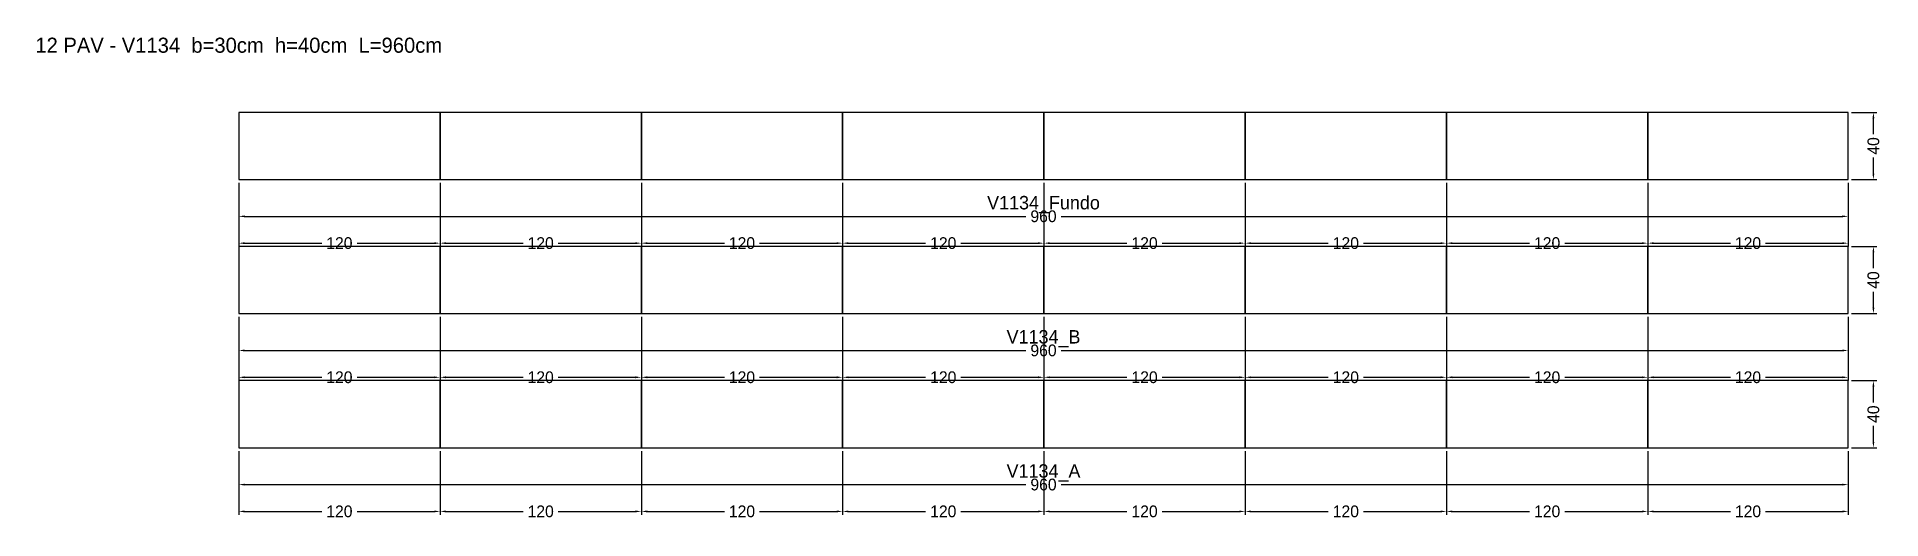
# Model space of a CAD drawing. Header units: metres. Extents: x -120 to 979, y -43 to 245.
import ezdxf

# ---------------------------------------------------------------- set-up
doc = ezdxf.new("R2010")
doc.units = ezdxf.units.M
for name, color, linetype in [('COTA', 3, 'Continuous'), ('NOMENCLATURA', 2, 'Continuous'), ('Paineis', 7, 'Continuous'), ('Texto Secao', 2, 'Continuous')]:
    doc.layers.add(name, color=color, linetype=linetype)
doc.dimstyles.new('COTA_VIG', dxfattribs={"dimtxt": 7, "dimasz": 3.5, "dimexe": 2, "dimexo": 2, "dimgap": 1.5, "dimtad": 1, "dimdec": 1, "dimcen": 2.5, "dimclrd": 3, "dimclre": 3, "dimclrt": 3, "dimazin": 3, "dimtfac": 1, "dimtmove": 0, "dimatfit": 3})

# ---------------------------------------------------------------- blocks, each defined once
blk = doc.blocks.new('_CLOSEDFILLED')
at = {"color": 0, "linetype": 'BYBLOCK'}
blk.add_solid([(-1, 0.16), (0, 0), (-1, -0.16)], dxfattribs=at)
blk = doc.blocks.new('*D1')
at = {"color": 3}
for p, q in [((0, -2), (0, -24)), ((959.5, -2), (959.5, -24)), ((3.5, -22), (469.25, -22)), ((490.25, -22), (956, -22))]:
    blk.add_line(p, q, dxfattribs=at)
at = {"layer": 'Defpoints'}
for p in [(0, 0), (959.5, 0), (0, -22)]:
    blk.add_point(p, dxfattribs=at)
at = {"layer": 'COTA', "color": 3, "xscale": 3.5, "yscale": 3.5, "rotation": 180}
blk.add_blockref('_CLOSEDFILLED', (0, -22), dxfattribs=at)
at = {"layer": 'COTA', "color": 3, "xscale": 3.5, "yscale": 3.5}
blk.add_blockref('_CLOSEDFILLED', (959.5, -22), dxfattribs=at)
at = {"layer": 'COTA', "color": 3, "insert": (479.75, -22), "char_height": 7, "attachment_point": 5}
blk.add_mtext('960', dxfattribs=at)
blk = doc.blocks.new('*D2')
at = {"color": 3}
for p, q in [((0, -2), (0, -40)), ((120, -2), (120, -40)), ((3.5, -38), (49.5, -38)), ((70.5, -38), (116.5, -38))]:
    blk.add_line(p, q, dxfattribs=at)
at = {"layer": 'Defpoints'}
for p in [(0, 0), (120, 0), (0, -38)]:
    blk.add_point(p, dxfattribs=at)
at = {"layer": 'COTA', "color": 3, "xscale": 3.5, "yscale": 3.5, "rotation": 180}
blk.add_blockref('_CLOSEDFILLED', (0, -38), dxfattribs=at)
at = {"layer": 'COTA', "color": 3, "xscale": 3.5, "yscale": 3.5}
blk.add_blockref('_CLOSEDFILLED', (120, -38), dxfattribs=at)
at = {"layer": 'COTA', "color": 3, "insert": (60, -38), "char_height": 7, "attachment_point": 5}
blk.add_mtext('120', dxfattribs=at)
blk = doc.blocks.new('*D3')
at = {"color": 3}
for p, q in [((120, -2), (120, -40)), ((240, -2), (240, -40)), ((123.5, -38), (169.5, -38)), ((190.5, -38), (236.5, -38))]:
    blk.add_line(p, q, dxfattribs=at)
at = {"layer": 'Defpoints'}
for p in [(120, 0), (240, 0), (120, -38)]:
    blk.add_point(p, dxfattribs=at)
at = {"layer": 'COTA', "color": 3, "xscale": 3.5, "yscale": 3.5, "rotation": 180}
blk.add_blockref('_CLOSEDFILLED', (120, -38), dxfattribs=at)
at = {"layer": 'COTA', "color": 3, "xscale": 3.5, "yscale": 3.5}
blk.add_blockref('_CLOSEDFILLED', (240, -38), dxfattribs=at)
at = {"layer": 'COTA', "color": 3, "insert": (180, -38), "char_height": 7, "attachment_point": 5}
blk.add_mtext('120', dxfattribs=at)
blk = doc.blocks.new('*D4')
at = {"color": 3}
for p, q in [((240, -2), (240, -40)), ((360, -2), (360, -40)), ((243.5, -38), (289.5, -38)), ((310.5, -38), (356.5, -38))]:
    blk.add_line(p, q, dxfattribs=at)
at = {"layer": 'Defpoints'}
for p in [(240, 0), (360, 0), (240, -38)]:
    blk.add_point(p, dxfattribs=at)
at = {"layer": 'COTA', "color": 3, "xscale": 3.5, "yscale": 3.5, "rotation": 180}
blk.add_blockref('_CLOSEDFILLED', (240, -38), dxfattribs=at)
at = {"layer": 'COTA', "color": 3, "xscale": 3.5, "yscale": 3.5}
blk.add_blockref('_CLOSEDFILLED', (360, -38), dxfattribs=at)
at = {"layer": 'COTA', "color": 3, "insert": (300, -38), "char_height": 7, "attachment_point": 5}
blk.add_mtext('120', dxfattribs=at)
blk = doc.blocks.new('*D5')
at = {"color": 3}
for p, q in [((360, -2), (360, -40)), ((480, -2), (480, -40)), ((363.5, -38), (409.5, -38)), ((430.5, -38), (476.5, -38))]:
    blk.add_line(p, q, dxfattribs=at)
at = {"layer": 'Defpoints'}
for p in [(360, 0), (480, 0), (360, -38)]:
    blk.add_point(p, dxfattribs=at)
at = {"layer": 'COTA', "color": 3, "xscale": 3.5, "yscale": 3.5, "rotation": 180}
blk.add_blockref('_CLOSEDFILLED', (360, -38), dxfattribs=at)
at = {"layer": 'COTA', "color": 3, "xscale": 3.5, "yscale": 3.5}
blk.add_blockref('_CLOSEDFILLED', (480, -38), dxfattribs=at)
at = {"layer": 'COTA', "color": 3, "insert": (420, -38), "char_height": 7, "attachment_point": 5}
blk.add_mtext('120', dxfattribs=at)
blk = doc.blocks.new('*D6')
at = {"color": 3}
for p, q in [((480, -2), (480, -40)), ((600, -2), (600, -40)), ((483.5, -38), (529.5, -38)), ((550.5, -38), (596.5, -38))]:
    blk.add_line(p, q, dxfattribs=at)
at = {"layer": 'Defpoints'}
for p in [(480, 0), (600, 0), (480, -38)]:
    blk.add_point(p, dxfattribs=at)
at = {"layer": 'COTA', "color": 3, "xscale": 3.5, "yscale": 3.5, "rotation": 180}
blk.add_blockref('_CLOSEDFILLED', (480, -38), dxfattribs=at)
at = {"layer": 'COTA', "color": 3, "xscale": 3.5, "yscale": 3.5}
blk.add_blockref('_CLOSEDFILLED', (600, -38), dxfattribs=at)
at = {"layer": 'COTA', "color": 3, "insert": (540, -38), "char_height": 7, "attachment_point": 5}
blk.add_mtext('120', dxfattribs=at)
blk = doc.blocks.new('*D7')
at = {"color": 3}
for p, q in [((600, -2), (600, -40)), ((720, -2), (720, -40)), ((603.5, -38), (649.5, -38)), ((670.5, -38), (716.5, -38))]:
    blk.add_line(p, q, dxfattribs=at)
at = {"layer": 'Defpoints'}
for p in [(600, 0), (720, 0), (600, -38)]:
    blk.add_point(p, dxfattribs=at)
at = {"layer": 'COTA', "color": 3, "xscale": 3.5, "yscale": 3.5, "rotation": 180}
blk.add_blockref('_CLOSEDFILLED', (600, -38), dxfattribs=at)
at = {"layer": 'COTA', "color": 3, "xscale": 3.5, "yscale": 3.5}
blk.add_blockref('_CLOSEDFILLED', (720, -38), dxfattribs=at)
at = {"layer": 'COTA', "color": 3, "insert": (660, -38), "char_height": 7, "attachment_point": 5}
blk.add_mtext('120', dxfattribs=at)
blk = doc.blocks.new('*D8')
at = {"color": 3}
for p, q in [((720, -2), (720, -40)), ((840, -2), (840, -40)), ((723.5, -38), (769.5, -38)), ((790.5, -38), (836.5, -38))]:
    blk.add_line(p, q, dxfattribs=at)
at = {"layer": 'Defpoints'}
for p in [(720, 0), (840, 0), (720, -38)]:
    blk.add_point(p, dxfattribs=at)
at = {"layer": 'COTA', "color": 3, "xscale": 3.5, "yscale": 3.5, "rotation": 180}
blk.add_blockref('_CLOSEDFILLED', (720, -38), dxfattribs=at)
at = {"layer": 'COTA', "color": 3, "xscale": 3.5, "yscale": 3.5}
blk.add_blockref('_CLOSEDFILLED', (840, -38), dxfattribs=at)
at = {"layer": 'COTA', "color": 3, "insert": (780, -38), "char_height": 7, "attachment_point": 5}
blk.add_mtext('120', dxfattribs=at)
blk = doc.blocks.new('*D9')
at = {"color": 3}
for p, q in [((840, -2), (840, -40)), ((959.5, -2), (959.5, -40)), ((843.5, -38), (889.25, -38)), ((910.25, -38), (956, -38))]:
    blk.add_line(p, q, dxfattribs=at)
at = {"layer": 'Defpoints'}
for p in [(840, 0), (959.5, 0), (840, -38)]:
    blk.add_point(p, dxfattribs=at)
at = {"layer": 'COTA', "color": 3, "xscale": 3.5, "yscale": 3.5, "rotation": 180}
blk.add_blockref('_CLOSEDFILLED', (840, -38), dxfattribs=at)
at = {"layer": 'COTA', "color": 3, "xscale": 3.5, "yscale": 3.5}
blk.add_blockref('_CLOSEDFILLED', (959.5, -38), dxfattribs=at)
at = {"layer": 'COTA', "color": 3, "insert": (899.75, -38), "char_height": 7, "attachment_point": 5}
blk.add_mtext('120', dxfattribs=at)
blk = doc.blocks.new('*D10')
at = {"color": 3}
for p, q in [((961.5, 40), (976.5, 40)), ((974.5, 27), (974.5, 36.5)), ((974.5, 3.5), (974.5, 13)), ((961.5, 0), (976.5, 0))]:
    blk.add_line(p, q, dxfattribs=at)
at = {"layer": 'Defpoints'}
for p in [(959.5, 40), (959.5, 0), (974.5, 0)]:
    blk.add_point(p, dxfattribs=at)
at = {"layer": 'COTA', "color": 3, "xscale": 3.5, "yscale": 3.5}
for p, rotation in [((974.5, 40), 90), ((974.5, 0), 270)]:
    blk.add_blockref('_CLOSEDFILLED', p, dxfattribs=dict(at, rotation=rotation))
at = {"layer": 'COTA', "color": 3, "insert": (974.5, 20), "char_height": 7, "attachment_point": 5, "rotation": 90}
blk.add_mtext('40', dxfattribs=at)
blk = doc.blocks.new('*D11')
at = {"color": 3}
for p, q in [((0, 78), (0, 56)), ((959.5, 78), (959.5, 56)), ((3.5, 58), (469.25, 58)), ((490.25, 58), (956, 58))]:
    blk.add_line(p, q, dxfattribs=at)
at = {"layer": 'Defpoints'}
for p in [(0, 80), (959.5, 80), (0, 58)]:
    blk.add_point(p, dxfattribs=at)
at = {"layer": 'COTA', "color": 3, "xscale": 3.5, "yscale": 3.5, "rotation": 180}
blk.add_blockref('_CLOSEDFILLED', (0, 58), dxfattribs=at)
at = {"layer": 'COTA', "color": 3, "xscale": 3.5, "yscale": 3.5}
blk.add_blockref('_CLOSEDFILLED', (959.5, 58), dxfattribs=at)
at = {"layer": 'COTA', "color": 3, "insert": (479.75, 58), "char_height": 7, "attachment_point": 5}
blk.add_mtext('960', dxfattribs=at)
blk = doc.blocks.new('*D12')
at = {"color": 3}
for p, q in [((0, 78), (0, 40)), ((120, 78), (120, 40)), ((3.5, 42), (49.5, 42)), ((70.5, 42), (116.5, 42))]:
    blk.add_line(p, q, dxfattribs=at)
at = {"layer": 'Defpoints'}
for p in [(0, 80), (120, 80), (0, 42)]:
    blk.add_point(p, dxfattribs=at)
at = {"layer": 'COTA', "color": 3, "xscale": 3.5, "yscale": 3.5, "rotation": 180}
blk.add_blockref('_CLOSEDFILLED', (0, 42), dxfattribs=at)
at = {"layer": 'COTA', "color": 3, "xscale": 3.5, "yscale": 3.5}
blk.add_blockref('_CLOSEDFILLED', (120, 42), dxfattribs=at)
at = {"layer": 'COTA', "color": 3, "insert": (60, 42), "char_height": 7, "attachment_point": 5}
blk.add_mtext('120', dxfattribs=at)
blk = doc.blocks.new('*D13')
at = {"color": 3}
for p, q in [((120, 78), (120, 40)), ((240, 78), (240, 40)), ((123.5, 42), (169.5, 42)), ((190.5, 42), (236.5, 42))]:
    blk.add_line(p, q, dxfattribs=at)
at = {"layer": 'Defpoints'}
for p in [(120, 80), (240, 80), (120, 42)]:
    blk.add_point(p, dxfattribs=at)
at = {"layer": 'COTA', "color": 3, "xscale": 3.5, "yscale": 3.5, "rotation": 180}
blk.add_blockref('_CLOSEDFILLED', (120, 42), dxfattribs=at)
at = {"layer": 'COTA', "color": 3, "xscale": 3.5, "yscale": 3.5}
blk.add_blockref('_CLOSEDFILLED', (240, 42), dxfattribs=at)
at = {"layer": 'COTA', "color": 3, "insert": (180, 42), "char_height": 7, "attachment_point": 5}
blk.add_mtext('120', dxfattribs=at)
blk = doc.blocks.new('*D14')
at = {"color": 3}
for p, q in [((240, 78), (240, 40)), ((360, 78), (360, 40)), ((243.5, 42), (289.5, 42)), ((310.5, 42), (356.5, 42))]:
    blk.add_line(p, q, dxfattribs=at)
at = {"layer": 'Defpoints'}
for p in [(240, 80), (360, 80), (240, 42)]:
    blk.add_point(p, dxfattribs=at)
at = {"layer": 'COTA', "color": 3, "xscale": 3.5, "yscale": 3.5, "rotation": 180}
blk.add_blockref('_CLOSEDFILLED', (240, 42), dxfattribs=at)
at = {"layer": 'COTA', "color": 3, "xscale": 3.5, "yscale": 3.5}
blk.add_blockref('_CLOSEDFILLED', (360, 42), dxfattribs=at)
at = {"layer": 'COTA', "color": 3, "insert": (300, 42), "char_height": 7, "attachment_point": 5}
blk.add_mtext('120', dxfattribs=at)
blk = doc.blocks.new('*D15')
at = {"color": 3}
for p, q in [((360, 78), (360, 40)), ((480, 78), (480, 40)), ((363.5, 42), (409.5, 42)), ((430.5, 42), (476.5, 42))]:
    blk.add_line(p, q, dxfattribs=at)
at = {"layer": 'Defpoints'}
for p in [(360, 80), (480, 80), (360, 42)]:
    blk.add_point(p, dxfattribs=at)
at = {"layer": 'COTA', "color": 3, "xscale": 3.5, "yscale": 3.5, "rotation": 180}
blk.add_blockref('_CLOSEDFILLED', (360, 42), dxfattribs=at)
at = {"layer": 'COTA', "color": 3, "xscale": 3.5, "yscale": 3.5}
blk.add_blockref('_CLOSEDFILLED', (480, 42), dxfattribs=at)
at = {"layer": 'COTA', "color": 3, "insert": (420, 42), "char_height": 7, "attachment_point": 5}
blk.add_mtext('120', dxfattribs=at)
blk = doc.blocks.new('*D16')
at = {"color": 3}
for p, q in [((480, 78), (480, 40)), ((600, 78), (600, 40)), ((483.5, 42), (529.5, 42)), ((550.5, 42), (596.5, 42))]:
    blk.add_line(p, q, dxfattribs=at)
at = {"layer": 'Defpoints'}
for p in [(480, 80), (600, 80), (480, 42)]:
    blk.add_point(p, dxfattribs=at)
at = {"layer": 'COTA', "color": 3, "xscale": 3.5, "yscale": 3.5, "rotation": 180}
blk.add_blockref('_CLOSEDFILLED', (480, 42), dxfattribs=at)
at = {"layer": 'COTA', "color": 3, "xscale": 3.5, "yscale": 3.5}
blk.add_blockref('_CLOSEDFILLED', (600, 42), dxfattribs=at)
at = {"layer": 'COTA', "color": 3, "insert": (540, 42), "char_height": 7, "attachment_point": 5}
blk.add_mtext('120', dxfattribs=at)
blk = doc.blocks.new('*D17')
at = {"color": 3}
for p, q in [((600, 78), (600, 40)), ((720, 78), (720, 40)), ((603.5, 42), (649.5, 42)), ((670.5, 42), (716.5, 42))]:
    blk.add_line(p, q, dxfattribs=at)
at = {"layer": 'Defpoints'}
for p in [(600, 80), (720, 80), (600, 42)]:
    blk.add_point(p, dxfattribs=at)
at = {"layer": 'COTA', "color": 3, "xscale": 3.5, "yscale": 3.5, "rotation": 180}
blk.add_blockref('_CLOSEDFILLED', (600, 42), dxfattribs=at)
at = {"layer": 'COTA', "color": 3, "xscale": 3.5, "yscale": 3.5}
blk.add_blockref('_CLOSEDFILLED', (720, 42), dxfattribs=at)
at = {"layer": 'COTA', "color": 3, "insert": (660, 42), "char_height": 7, "attachment_point": 5}
blk.add_mtext('120', dxfattribs=at)
blk = doc.blocks.new('*D18')
at = {"color": 3}
for p, q in [((720, 78), (720, 40)), ((840, 78), (840, 40)), ((723.5, 42), (769.5, 42)), ((790.5, 42), (836.5, 42))]:
    blk.add_line(p, q, dxfattribs=at)
at = {"layer": 'Defpoints'}
for p in [(720, 80), (840, 80), (720, 42)]:
    blk.add_point(p, dxfattribs=at)
at = {"layer": 'COTA', "color": 3, "xscale": 3.5, "yscale": 3.5, "rotation": 180}
blk.add_blockref('_CLOSEDFILLED', (720, 42), dxfattribs=at)
at = {"layer": 'COTA', "color": 3, "xscale": 3.5, "yscale": 3.5}
blk.add_blockref('_CLOSEDFILLED', (840, 42), dxfattribs=at)
at = {"layer": 'COTA', "color": 3, "insert": (780, 42), "char_height": 7, "attachment_point": 5}
blk.add_mtext('120', dxfattribs=at)
blk = doc.blocks.new('*D19')
at = {"color": 3}
for p, q in [((840, 78), (840, 40)), ((959.5, 78), (959.5, 40)), ((843.5, 42), (889.25, 42)), ((910.25, 42), (956, 42))]:
    blk.add_line(p, q, dxfattribs=at)
at = {"layer": 'Defpoints'}
for p in [(840, 80), (959.5, 80), (840, 42)]:
    blk.add_point(p, dxfattribs=at)
at = {"layer": 'COTA', "color": 3, "xscale": 3.5, "yscale": 3.5, "rotation": 180}
blk.add_blockref('_CLOSEDFILLED', (840, 42), dxfattribs=at)
at = {"layer": 'COTA', "color": 3, "xscale": 3.5, "yscale": 3.5}
blk.add_blockref('_CLOSEDFILLED', (959.5, 42), dxfattribs=at)
at = {"layer": 'COTA', "color": 3, "insert": (899.75, 42), "char_height": 7, "attachment_point": 5}
blk.add_mtext('120', dxfattribs=at)
blk = doc.blocks.new('*D20')
at = {"color": 3}
for p, q in [((961.5, 120), (976.5, 120)), ((974.5, 107), (974.5, 116.5)), ((974.5, 83.5), (974.5, 93)), ((961.5, 80), (976.5, 80))]:
    blk.add_line(p, q, dxfattribs=at)
at = {"layer": 'Defpoints'}
for p in [(959.5, 120), (959.5, 80), (974.5, 80)]:
    blk.add_point(p, dxfattribs=at)
at = {"layer": 'COTA', "color": 3, "xscale": 3.5, "yscale": 3.5}
for p, rotation in [((974.5, 120), 90), ((974.5, 80), 270)]:
    blk.add_blockref('_CLOSEDFILLED', p, dxfattribs=dict(at, rotation=rotation))
at = {"layer": 'COTA', "color": 3, "insert": (974.5, 100), "char_height": 7, "attachment_point": 5, "rotation": 90}
blk.add_mtext('40', dxfattribs=at)
blk = doc.blocks.new('*D21')
at = {"color": 3}
for p, q in [((0, 158), (0, 136)), ((959.5, 158), (959.5, 136)), ((3.5, 138), (469.25, 138)), ((490.25, 138), (956, 138))]:
    blk.add_line(p, q, dxfattribs=at)
at = {"layer": 'Defpoints'}
for p in [(0, 160), (959.5, 160), (0, 138)]:
    blk.add_point(p, dxfattribs=at)
at = {"layer": 'COTA', "color": 3, "xscale": 3.5, "yscale": 3.5, "rotation": 180}
blk.add_blockref('_CLOSEDFILLED', (0, 138), dxfattribs=at)
at = {"layer": 'COTA', "color": 3, "xscale": 3.5, "yscale": 3.5}
blk.add_blockref('_CLOSEDFILLED', (959.5, 138), dxfattribs=at)
at = {"layer": 'COTA', "color": 3, "insert": (479.75, 138), "char_height": 7, "attachment_point": 5}
blk.add_mtext('960', dxfattribs=at)
blk = doc.blocks.new('*D22')
at = {"color": 3}
for p, q in [((0, 158), (0, 120)), ((120, 158), (120, 120)), ((3.5, 122), (49.5, 122)), ((70.5, 122), (116.5, 122))]:
    blk.add_line(p, q, dxfattribs=at)
at = {"layer": 'Defpoints'}
for p in [(0, 160), (120, 160), (0, 122)]:
    blk.add_point(p, dxfattribs=at)
at = {"layer": 'COTA', "color": 3, "xscale": 3.5, "yscale": 3.5, "rotation": 180}
blk.add_blockref('_CLOSEDFILLED', (0, 122), dxfattribs=at)
at = {"layer": 'COTA', "color": 3, "xscale": 3.5, "yscale": 3.5}
blk.add_blockref('_CLOSEDFILLED', (120, 122), dxfattribs=at)
at = {"layer": 'COTA', "color": 3, "insert": (60, 122), "char_height": 7, "attachment_point": 5}
blk.add_mtext('120', dxfattribs=at)
blk = doc.blocks.new('*D23')
at = {"color": 3}
for p, q in [((120, 158), (120, 120)), ((240, 158), (240, 120)), ((123.5, 122), (169.5, 122)), ((190.5, 122), (236.5, 122))]:
    blk.add_line(p, q, dxfattribs=at)
at = {"layer": 'Defpoints'}
for p in [(120, 160), (240, 160), (120, 122)]:
    blk.add_point(p, dxfattribs=at)
at = {"layer": 'COTA', "color": 3, "xscale": 3.5, "yscale": 3.5, "rotation": 180}
blk.add_blockref('_CLOSEDFILLED', (120, 122), dxfattribs=at)
at = {"layer": 'COTA', "color": 3, "xscale": 3.5, "yscale": 3.5}
blk.add_blockref('_CLOSEDFILLED', (240, 122), dxfattribs=at)
at = {"layer": 'COTA', "color": 3, "insert": (180, 122), "char_height": 7, "attachment_point": 5}
blk.add_mtext('120', dxfattribs=at)
blk = doc.blocks.new('*D24')
at = {"color": 3}
for p, q in [((240, 158), (240, 120)), ((360, 158), (360, 120)), ((243.5, 122), (289.5, 122)), ((310.5, 122), (356.5, 122))]:
    blk.add_line(p, q, dxfattribs=at)
at = {"layer": 'Defpoints'}
for p in [(240, 160), (360, 160), (240, 122)]:
    blk.add_point(p, dxfattribs=at)
at = {"layer": 'COTA', "color": 3, "xscale": 3.5, "yscale": 3.5, "rotation": 180}
blk.add_blockref('_CLOSEDFILLED', (240, 122), dxfattribs=at)
at = {"layer": 'COTA', "color": 3, "xscale": 3.5, "yscale": 3.5}
blk.add_blockref('_CLOSEDFILLED', (360, 122), dxfattribs=at)
at = {"layer": 'COTA', "color": 3, "insert": (300, 122), "char_height": 7, "attachment_point": 5}
blk.add_mtext('120', dxfattribs=at)
blk = doc.blocks.new('*D25')
at = {"color": 3}
for p, q in [((360, 158), (360, 120)), ((480, 158), (480, 120)), ((363.5, 122), (409.5, 122)), ((430.5, 122), (476.5, 122))]:
    blk.add_line(p, q, dxfattribs=at)
at = {"layer": 'Defpoints'}
for p in [(360, 160), (480, 160), (360, 122)]:
    blk.add_point(p, dxfattribs=at)
at = {"layer": 'COTA', "color": 3, "xscale": 3.5, "yscale": 3.5, "rotation": 180}
blk.add_blockref('_CLOSEDFILLED', (360, 122), dxfattribs=at)
at = {"layer": 'COTA', "color": 3, "xscale": 3.5, "yscale": 3.5}
blk.add_blockref('_CLOSEDFILLED', (480, 122), dxfattribs=at)
at = {"layer": 'COTA', "color": 3, "insert": (420, 122), "char_height": 7, "attachment_point": 5}
blk.add_mtext('120', dxfattribs=at)
blk = doc.blocks.new('*D26')
at = {"color": 3}
for p, q in [((480, 158), (480, 120)), ((600, 158), (600, 120)), ((483.5, 122), (529.5, 122)), ((550.5, 122), (596.5, 122))]:
    blk.add_line(p, q, dxfattribs=at)
at = {"layer": 'Defpoints'}
for p in [(480, 160), (600, 160), (480, 122)]:
    blk.add_point(p, dxfattribs=at)
at = {"layer": 'COTA', "color": 3, "xscale": 3.5, "yscale": 3.5, "rotation": 180}
blk.add_blockref('_CLOSEDFILLED', (480, 122), dxfattribs=at)
at = {"layer": 'COTA', "color": 3, "xscale": 3.5, "yscale": 3.5}
blk.add_blockref('_CLOSEDFILLED', (600, 122), dxfattribs=at)
at = {"layer": 'COTA', "color": 3, "insert": (540, 122), "char_height": 7, "attachment_point": 5}
blk.add_mtext('120', dxfattribs=at)
blk = doc.blocks.new('*D27')
at = {"color": 3}
for p, q in [((600, 158), (600, 120)), ((720, 158), (720, 120)), ((603.5, 122), (649.5, 122)), ((670.5, 122), (716.5, 122))]:
    blk.add_line(p, q, dxfattribs=at)
at = {"layer": 'Defpoints'}
for p in [(600, 160), (720, 160), (600, 122)]:
    blk.add_point(p, dxfattribs=at)
at = {"layer": 'COTA', "color": 3, "xscale": 3.5, "yscale": 3.5, "rotation": 180}
blk.add_blockref('_CLOSEDFILLED', (600, 122), dxfattribs=at)
at = {"layer": 'COTA', "color": 3, "xscale": 3.5, "yscale": 3.5}
blk.add_blockref('_CLOSEDFILLED', (720, 122), dxfattribs=at)
at = {"layer": 'COTA', "color": 3, "insert": (660, 122), "char_height": 7, "attachment_point": 5}
blk.add_mtext('120', dxfattribs=at)
blk = doc.blocks.new('*D28')
at = {"color": 3}
for p, q in [((720, 158), (720, 120)), ((840, 158), (840, 120)), ((723.5, 122), (769.5, 122)), ((790.5, 122), (836.5, 122))]:
    blk.add_line(p, q, dxfattribs=at)
at = {"layer": 'Defpoints'}
for p in [(720, 160), (840, 160), (720, 122)]:
    blk.add_point(p, dxfattribs=at)
at = {"layer": 'COTA', "color": 3, "xscale": 3.5, "yscale": 3.5, "rotation": 180}
blk.add_blockref('_CLOSEDFILLED', (720, 122), dxfattribs=at)
at = {"layer": 'COTA', "color": 3, "xscale": 3.5, "yscale": 3.5}
blk.add_blockref('_CLOSEDFILLED', (840, 122), dxfattribs=at)
at = {"layer": 'COTA', "color": 3, "insert": (780, 122), "char_height": 7, "attachment_point": 5}
blk.add_mtext('120', dxfattribs=at)
blk = doc.blocks.new('*D29')
at = {"color": 3}
for p, q in [((840, 158), (840, 120)), ((959.5, 158), (959.5, 120)), ((843.5, 122), (889.25, 122)), ((910.25, 122), (956, 122))]:
    blk.add_line(p, q, dxfattribs=at)
at = {"layer": 'Defpoints'}
for p in [(840, 160), (959.5, 160), (840, 122)]:
    blk.add_point(p, dxfattribs=at)
at = {"layer": 'COTA', "color": 3, "xscale": 3.5, "yscale": 3.5, "rotation": 180}
blk.add_blockref('_CLOSEDFILLED', (840, 122), dxfattribs=at)
at = {"layer": 'COTA', "color": 3, "xscale": 3.5, "yscale": 3.5}
blk.add_blockref('_CLOSEDFILLED', (959.5, 122), dxfattribs=at)
at = {"layer": 'COTA', "color": 3, "insert": (899.75, 122), "char_height": 7, "attachment_point": 5}
blk.add_mtext('120', dxfattribs=at)
blk = doc.blocks.new('*D30')
at = {"color": 3}
for p, q in [((961.5, 200), (976.5, 200)), ((974.5, 187), (974.5, 196.5)), ((974.5, 163.5), (974.5, 173)), ((961.5, 160), (976.5, 160))]:
    blk.add_line(p, q, dxfattribs=at)
at = {"layer": 'Defpoints'}
for p in [(959.5, 200), (959.5, 160), (974.5, 160)]:
    blk.add_point(p, dxfattribs=at)
at = {"layer": 'COTA', "color": 3, "xscale": 3.5, "yscale": 3.5}
for p, rotation in [((974.5, 200), 90), ((974.5, 160), 270)]:
    blk.add_blockref('_CLOSEDFILLED', p, dxfattribs=dict(at, rotation=rotation))
at = {"layer": 'COTA', "color": 3, "insert": (974.5, 180), "char_height": 7, "attachment_point": 5, "rotation": 90}
blk.add_mtext('40', dxfattribs=at)

msp = doc.modelspace()

# ---------------------------------------------------------------- linework, layer by layer
at = {"layer": 'Paineis'}
for points in [[(0, 160), (120, 160), (120, 200), (0, 200)], [(120, 160), (240, 160), (240, 200), (120, 200)], [(240, 160), (360, 160), (360, 200), (240, 200)], [(360, 160), (480, 160), (480, 200), (360, 200)], [(480, 160), (600, 160), (600, 200), (480, 200)], [(600, 160), (720, 160), (720, 200), (600, 200)], [(720, 160), (840, 160), (840, 200), (720, 200)], [(840, 160), (959.5, 160), (959.5, 200), (840, 200)], [(0, 80), (120, 80), (120, 120), (0, 120)], [(120, 80), (240, 80), (240, 120), (120, 120)], [(240, 80), (360, 80), (360, 120), (240, 120)], [(360, 80), (480, 80), (480, 120), (360, 120)], [(480, 80), (600, 80), (600, 120), (480, 120)], [(600, 80), (720, 80), (720, 120), (600, 120)], [(720, 80), (840, 80), (840, 120), (720, 120)], [(840, 80), (959.5, 80), (959.5, 120), (840, 120)], [(0, 0), (120, 0), (120, 40), (0, 40)], [(120, 0), (240, 0), (240, 40), (120, 40)], [(240, 0), (360, 0), (360, 40), (240, 40)], [(360, 0), (480, 0), (480, 40), (360, 40)], [(480, 0), (600, 0), (600, 40), (480, 40)], [(600, 0), (720, 0), (720, 40), (600, 40)], [(720, 0), (840, 0), (840, 40), (720, 40)], [(840, 0), (959.5, 0), (959.5, 40), (840, 40)]]:
    msp.add_lwpolyline(points, close=True, dxfattribs=at)

# ---------------------------------------------------------------- texts
at = {"layer": 'NOMENCLATURA', "insert": (0, 240), "char_height": 9, "width": 979.5, "attachment_point": 5}
msp.add_mtext('12 PAV - V1134  b=30cm  h=40cm  L=960cm', dxfattribs=at)
at = {"layer": 'Texto Secao', "char_height": 8, "width": 979.5, "attachment_point": 5}
for s, insert in [('V1134_Fundo', (479.75, 145)), ('V1134_B', (479.75, 65)), ('V1134_A', (479.75, -15))]:
    msp.add_mtext(s, dxfattribs=dict(at, insert=insert))

# ---------------------------------------------------------------- dimensions: what is measured, and where the dimension line sits
at = {"layer": 'COTA'}
for base, p1, p2, picture, middle in [((974.5, 160), (959.5, 160), (959.5, 200), '*D30', (974.5, 180)), ((974.5, 80), (959.5, 80), (959.5, 120), '*D20', (974.5, 100)), ((974.5, 0), (959.5, 0), (959.5, 40), '*D10', (974.5, 20))]:
    dim = msp.add_linear_dim(base=base, p1=p1, p2=p2, angle=90, dimstyle='COTA_VIG', dxfattribs=at)
    dim.commit()
    dim.dimension.update_dxf_attribs({"geometry": picture, "text_midpoint": middle})
for base, p1, p2, picture, middle in [((0, 138), (0, 160), (959.5, 160), '*D21', (479.75, 138)), ((0, 122), (0, 160), (120, 160), '*D22', (60, 122)), ((120, 122), (120, 160), (240, 160), '*D23', (180, 122)), ((240, 122), (240, 160), (360, 160), '*D24', (300, 122)), ((360, 122), (360, 160), (480, 160), '*D25', (420, 122)), ((480, 122), (480, 160), (600, 160), '*D26', (540, 122)), ((600, 122), (600, 160), (720, 160), '*D27', (660, 122)), ((720, 122), (720, 160), (840, 160), '*D28', (780, 122)), ((840, 122), (840, 160), (959.5, 160), '*D29', (899.75, 122)), ((0, 58), (0, 80), (959.5, 80), '*D11', (479.75, 58)), ((0, 42), (0, 80), (120, 80), '*D12', (60, 42)), ((120, 42), (120, 80), (240, 80), '*D13', (180, 42)), ((240, 42), (240, 80), (360, 80), '*D14', (300, 42)), ((360, 42), (360, 80), (480, 80), '*D15', (420, 42)), ((480, 42), (480, 80), (600, 80), '*D16', (540, 42)), ((600, 42), (600, 80), (720, 80), '*D17', (660, 42)), ((720, 42), (720, 80), (840, 80), '*D18', (780, 42)), ((840, 42), (840, 80), (959.5, 80), '*D19', (899.75, 42)), ((0, -22), (0, 0), (959.5, 0), '*D1', (479.75, -22)), ((0, -38), (0, 0), (120, 0), '*D2', (60, -38)), ((120, -38), (120, 0), (240, 0), '*D3', (180, -38)), ((240, -38), (240, 0), (360, 0), '*D4', (300, -38)), ((360, -38), (360, 0), (480, 0), '*D5', (420, -38)), ((480, -38), (480, 0), (600, 0), '*D6', (540, -38)), ((600, -38), (600, 0), (720, 0), '*D7', (660, -38)), ((720, -38), (720, 0), (840, 0), '*D8', (780, -38)), ((840, -38), (840, 0), (959.5, 0), '*D9', (899.75, -38))]:
    dim = msp.add_linear_dim(base=base, p1=p1, p2=p2, dimstyle='COTA_VIG', dxfattribs=at)
    dim.commit()
    dim.dimension.update_dxf_attribs({"geometry": picture, "text_midpoint": middle})

doc.saveas('drawing.dxf')
